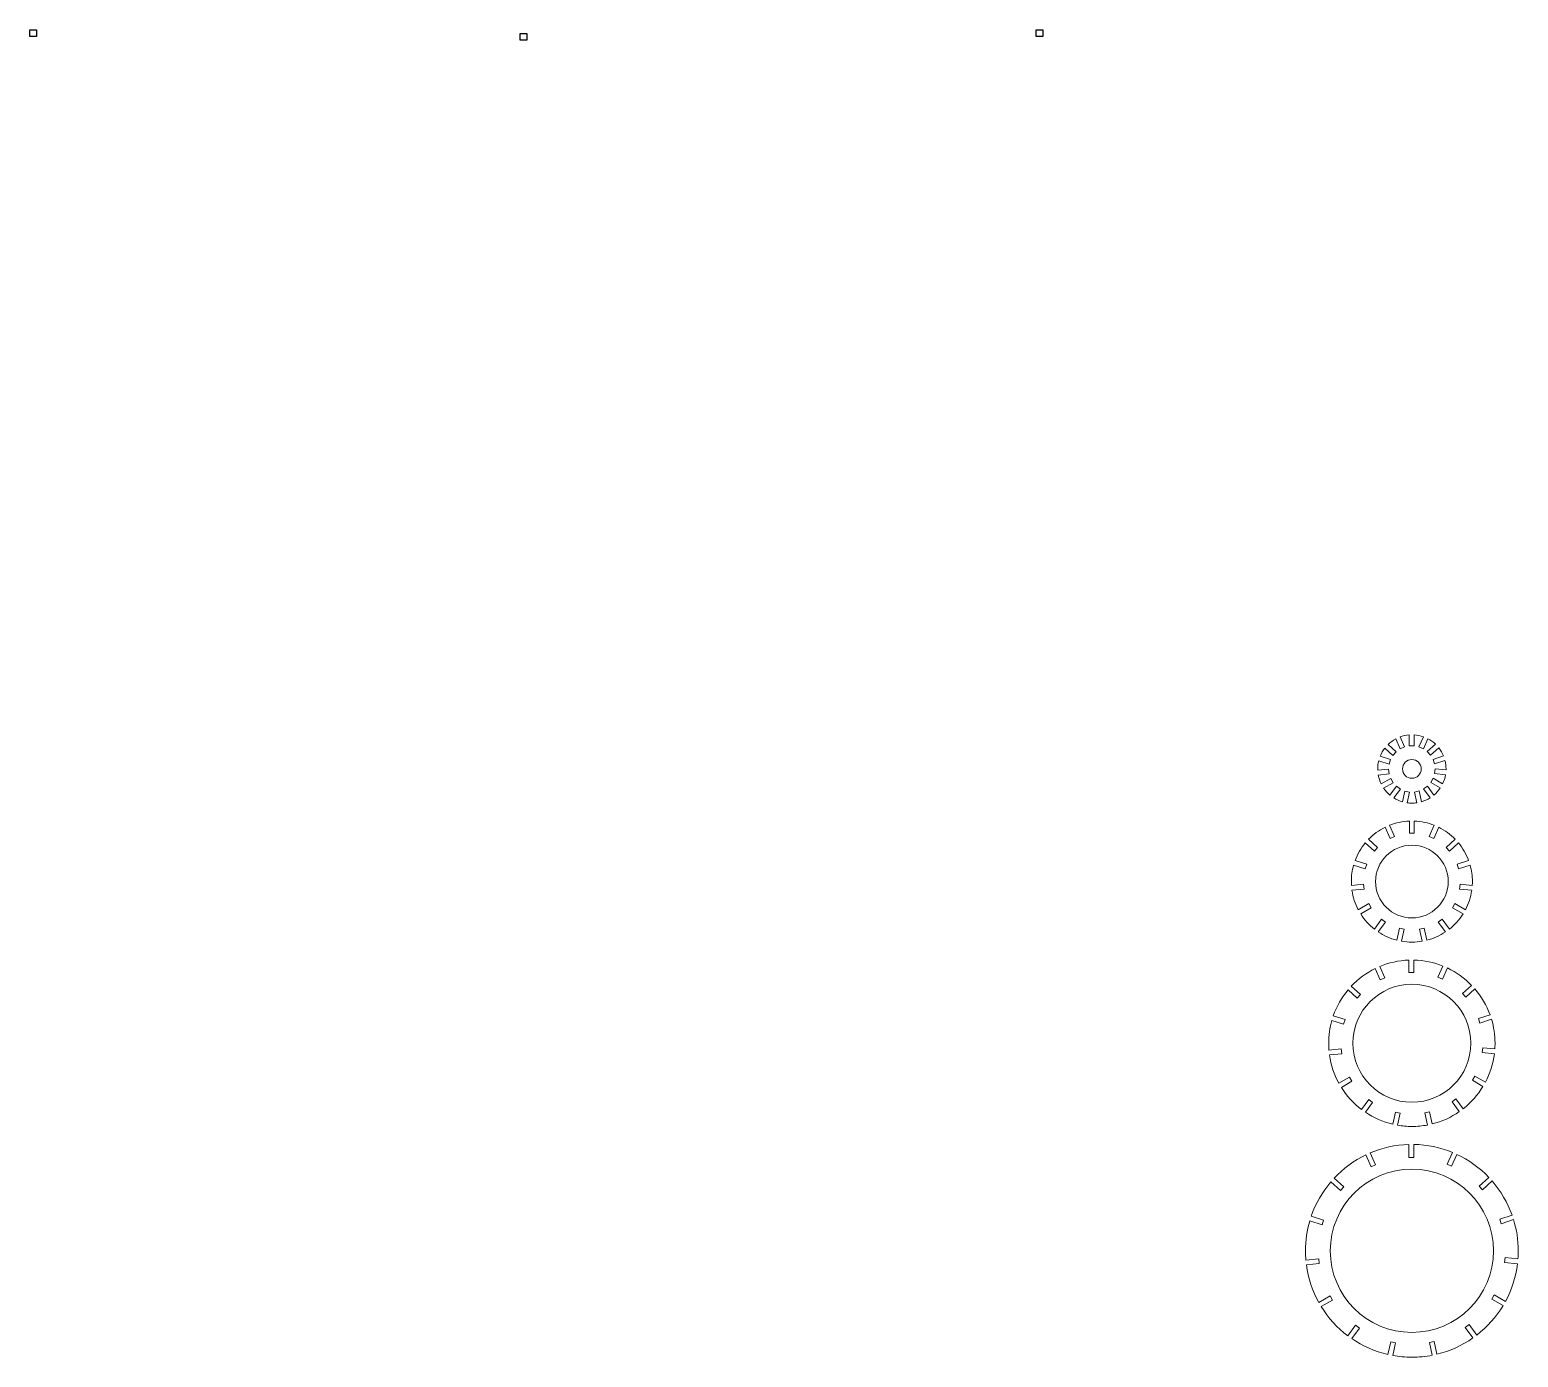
# Model space of a CAD drawing. Header units: millimetres. Extents: x -1172 to 901, y -384 to 816.
# Drawn here: x -1172 to -250, y -294 to 528 of the extents above; entities that cross this region are included whole.
import ezdxf

# ---------------------------------------------------------------- set-up
doc = ezdxf.new("R2010")
doc.units = ezdxf.units.MM
doc.header["$MEASUREMENT"] = 0
doc.header["$XCLIPFRAME"] = 0
doc.layers.add('layer 1', color=7, linetype='Continuous')
picture_1 = doc.add_image_def('image5.jpg', size_in_pixel=(6242, 6242))
picture_2 = doc.add_image_def('image6.jpg', size_in_pixel=(7802, 7802))
picture_3 = doc.add_image_def('image7.jpg', size_in_pixel=(7802, 7802))

msp = doc.modelspace()

# ---------------------------------------------------------------- linework, layer by layer
at = {"layer": 'layer 1', "color": 142, "lineweight": 9}
for points, knots in [([(-314.5025, 91.3185), (-312.5088, 91.1853), (-310.5906, 90.7761), (-308.7862, 90.1284), (-308.7862, 90.1284), (-308.7862, 90.1284), (-311.5503, 83.9201), (-311.5503, 83.9201), (-311.5503, 83.9201), (-311.5503, 83.9201), (-308.8097, 82.6999), (-308.8097, 82.6999), (-308.8097, 82.6999), (-308.8097, 82.6999), (-306.0423, 88.9155), (-306.0423, 88.9155), (-306.0423, 88.9155), (-304.3075, 87.9961), (-302.7154, 86.8427), (-301.3093, 85.4967), (-301.3093, 85.4967), (-301.3093, 85.4967), (-306.3559, 80.9527), (-306.3559, 80.9527), (-306.3559, 80.9527), (-306.3559, 80.9527), (-304.3485, 78.7233), (-304.3485, 78.7233), (-304.3485, 78.7233), (-304.3485, 78.7233), (-299.2936, 83.2747), (-299.2936, 83.2747), (-299.2936, 83.2747), (-298.0942, 81.7484), (-297.1015, 80.0519), (-296.3548, 78.229), (-296.3548, 78.229), (-296.3548, 78.229), (-302.8176, 76.1291), (-302.8176, 76.1291), (-302.8176, 76.1291), (-302.8176, 76.1291), (-301.8905, 73.276), (-301.8905, 73.276), (-301.8905, 73.276), (-301.8905, 73.276), (-295.4187, 75.3788), (-295.4187, 75.3788), (-295.4187, 75.3788), (-295.0044, 73.7268), (-294.7832, 71.9982), (-294.7832, 70.2177), (-294.7832, 70.2177), (-294.7832, 70.0022), (-294.7874, 69.7876), (-294.7938, 69.5736), (-294.7938, 69.5736), (-294.7938, 69.5736), (-301.5471, 70.2834), (-301.5471, 70.2834), (-301.5471, 70.2834), (-301.5471, 70.2834), (-301.8606, 67.2999), (-301.8606, 67.2999), (-301.8606, 67.2999), (-301.8606, 67.2999), (-295.0945, 66.5887), (-295.0945, 66.5887), (-295.0945, 66.5887), (-295.4333, 64.6299), (-296.0405, 62.763), (-296.8787, 61.0284), (-296.8787, 61.0284), (-296.8787, 61.0284), (-302.764, 64.4263), (-302.764, 64.4263), (-302.764, 64.4263), (-302.764, 64.4263), (-304.264, 61.8282), (-304.264, 61.8282), (-304.264, 61.8282), (-304.264, 61.8282), (-298.3727, 58.4269), (-298.3727, 58.4269), (-298.3727, 58.4269), (-299.4656, 56.8029), (-300.778, 55.3391), (-302.267, 54.0773), (-302.267, 54.0773), (-302.267, 54.0773), (-306.2581, 59.5706), (-306.2581, 59.5706), (-306.2581, 59.5706), (-306.2581, 59.5706), (-308.6852, 57.8072), (-308.6852, 57.8072), (-308.6852, 57.8072), (-308.6852, 57.8072), (-304.6868, 52.304), (-304.6868, 52.304), (-304.6868, 52.304), (-306.3245, 51.2738), (-308.1131, 50.4616), (-310.0123, 49.9089), (-310.0123, 49.9089), (-310.0123, 49.9089), (-311.4251, 56.5558), (-311.4251, 56.5558), (-311.4251, 56.5558), (-311.4251, 56.5558), (-314.3596, 55.9321), (-314.3596, 55.9321), (-314.3596, 55.9321), (-314.3596, 55.9321), (-312.9454, 49.2788), (-312.9454, 49.2788), (-312.9454, 49.2788), (-313.9217, 49.1407), (-314.9188, 49.0677), (-315.9332, 49.0677), (-315.9332, 49.0677), (-316.9001, 49.0677), (-317.8513, 49.1339), (-318.7838, 49.2595), (-318.7838, 49.2595), (-318.7838, 49.2595), (-317.3716, 55.9033), (-317.3716, 55.9033), (-317.3716, 55.9033), (-317.3716, 55.9033), (-320.3061, 56.527), (-320.3061, 56.527), (-320.3061, 56.527), (-320.3061, 56.527), (-321.7212, 49.8694), (-321.7212, 49.8694), (-321.7212, 49.8694), (-323.6245, 50.41), (-325.4181, 51.211), (-327.062, 52.2305), (-327.062, 52.2305), (-327.062, 52.2305), (-323.0694, 57.7258), (-323.0694, 57.7258), (-323.0694, 57.7258), (-323.0694, 57.7258), (-325.4965, 59.4892), (-325.4965, 59.4892), (-325.4965, 59.4892), (-325.4965, 59.4892), (-329.4935, 53.9877), (-329.4935, 53.9877), (-329.4935, 53.9877), (-330.9908, 55.2401), (-332.3125, 56.6955), (-333.4155, 58.3122), (-333.4155, 58.3122), (-333.4155, 58.3122), (-327.5333, 61.7083), (-327.5333, 61.7083), (-327.5333, 61.7083), (-327.5333, 61.7083), (-329.0333, 64.3064), (-329.0333, 64.3064), (-329.0333, 64.3064), (-329.0333, 64.3064), (-334.926, 60.9043), (-334.926, 60.9043), (-334.926, 60.9043), (-335.7757, 62.6339), (-336.3972, 64.496), (-336.7487, 66.452), (-336.7487, 66.452), (-336.7487, 66.452), (-329.9915, 67.1622), (-329.9915, 67.1622), (-329.9915, 67.1622), (-329.9915, 67.1622), (-330.3051, 70.1457), (-330.3051, 70.1457), (-330.3051, 70.1457), (-330.3051, 70.1457), (-337.0673, 69.435), (-337.0673, 69.435), (-337.0673, 69.435), (-337.0767, 69.6948), (-337.0832, 69.9555), (-337.0832, 70.2177), (-337.0832, 70.2177), (-337.0832, 71.9498), (-336.8738, 73.6329), (-336.4807, 75.2439), (-336.4807, 75.2439), (-336.4807, 75.2439), (-330.0189, 73.1443), (-330.0189, 73.1443), (-330.0189, 73.1443), (-330.0189, 73.1443), (-329.0918, 75.9975), (-329.0918, 75.9975), (-329.0918, 75.9975), (-329.0918, 75.9975), (-335.5641, 78.1005), (-335.5641, 78.1005), (-335.5641, 78.1005), (-334.8291, 79.9287), (-333.8467, 81.6306), (-332.6574, 83.1644), (-332.6574, 83.1644), (-332.6574, 83.1644), (-327.6107, 78.6204), (-327.6107, 78.6204), (-327.6107, 78.6204), (-327.6107, 78.6204), (-325.6033, 80.8498), (-325.6033, 80.8498), (-325.6033, 80.8498), (-325.6033, 80.8498), (-330.6564, 85.3997), (-330.6564, 85.3997), (-330.6564, 85.3997), (-329.2588, 86.7552), (-327.6754, 87.9199), (-325.947, 88.8507), (-325.947, 88.8507), (-325.947, 88.8507), (-323.1834, 82.6435), (-323.1834, 82.6435), (-323.1834, 82.6435), (-323.1834, 82.6435), (-320.4428, 83.8637), (-320.4428, 83.8637), (-320.4428, 83.8637), (-320.4428, 83.8637), (-323.2114, 90.082), (-323.2114, 90.082), (-323.2114, 90.082), (-321.4106, 90.742), (-319.4948, 91.1636), (-317.5025, 91.3097), (-317.5025, 91.3097), (-317.5025, 91.3097), (-317.5025, 84.5182), (-317.5025, 84.5182), (-317.5025, 84.5182), (-317.5025, 84.5182), (-314.5025, 84.5182), (-314.5025, 84.5182), (-314.5025, 84.5182), (-314.5025, 84.5182), (-314.5025, 91.3185), (-314.5025, 91.3185)], [0, 0, 0, 0, 0.015625, 0.015625, 0.015625, 0.015625, 0.03125, 0.03125, 0.03125, 0.03125, 0.046875, 0.046875, 0.046875, 0.046875, 0.0625, 0.0625, 0.0625, 0.0625, 0.078125, 0.078125, 0.078125, 0.078125, 0.09375, 0.09375, 0.09375, 0.09375, 0.109375, 0.109375, 0.109375, 0.109375, 0.125, 0.125, 0.125, 0.125, 0.140625, 0.140625, 0.140625, 0.140625, 0.15625, 0.15625, 0.15625, 0.15625, 0.171875, 0.171875, 0.171875, 0.171875, 0.1875, 0.1875, 0.1875, 0.1875, 0.203125, 0.203125, 0.203125, 0.203125, 0.21875, 0.21875, 0.21875, 0.21875, 0.234375, 0.234375, 0.234375, 0.234375, 0.25, 0.25, 0.25, 0.25, 0.265625, 0.265625, 0.265625, 0.265625, 0.28125, 0.28125, 0.28125, 0.28125, 0.296875, 0.296875, 0.296875, 0.296875, 0.3125, 0.3125, 0.3125, 0.3125, 0.328125, 0.328125, 0.328125, 0.328125, 0.34375, 0.34375, 0.34375, 0.34375, 0.359375, 0.359375, 0.359375, 0.359375, 0.375, 0.375, 0.375, 0.375, 0.390625, 0.390625, 0.390625, 0.390625, 0.40625, 0.40625, 0.40625, 0.40625, 0.421875, 0.421875, 0.421875, 0.421875, 0.4375, 0.4375, 0.4375, 0.4375, 0.453125, 0.453125, 0.453125, 0.453125, 0.46875, 0.46875, 0.46875, 0.46875, 0.484375, 0.484375, 0.484375, 0.484375, 0.5, 0.5, 0.5, 0.5, 0.515625, 0.515625, 0.515625, 0.515625, 0.53125, 0.53125, 0.53125, 0.53125, 0.546875, 0.546875, 0.546875, 0.546875, 0.5625, 0.5625, 0.5625, 0.5625, 0.578125, 0.578125, 0.578125, 0.578125, 0.59375, 0.59375, 0.59375, 0.59375, 0.609375, 0.609375, 0.609375, 0.609375, 0.625, 0.625, 0.625, 0.625, 0.640625, 0.640625, 0.640625, 0.640625, 0.65625, 0.65625, 0.65625, 0.65625, 0.671875, 0.671875, 0.671875, 0.671875, 0.6875, 0.6875, 0.6875, 0.6875, 0.703125, 0.703125, 0.703125, 0.703125, 0.71875, 0.71875, 0.71875, 0.71875, 0.734375, 0.734375, 0.734375, 0.734375, 0.75, 0.75, 0.75, 0.75, 0.765625, 0.765625, 0.765625, 0.765625, 0.78125, 0.78125, 0.78125, 0.78125, 0.796875, 0.796875, 0.796875, 0.796875, 0.8125, 0.8125, 0.8125, 0.8125, 0.828125, 0.828125, 0.828125, 0.828125, 0.84375, 0.84375, 0.84375, 0.84375, 0.859375, 0.859375, 0.859375, 0.859375, 0.875, 0.875, 0.875, 0.875, 0.890625, 0.890625, 0.890625, 0.890625, 0.90625, 0.90625, 0.90625, 0.90625, 0.921875, 0.921875, 0.921875, 0.921875, 0.9375, 0.9375, 0.9375, 0.9375, 0.953125, 0.953125, 0.953125, 0.953125, 0.96875, 0.96875, 0.96875, 0.96875, 1, 1, 1, 1]), ([(-315.9332, 76.0177), (-312.7299, 76.0177), (-310.1332, 73.421), (-310.1332, 70.2177), (-310.1332, 70.2177), (-310.1332, 67.0144), (-312.7299, 64.4177), (-315.9332, 64.4177), (-315.9332, 64.4177), (-319.1365, 64.4177), (-321.7332, 67.0144), (-321.7332, 70.2177), (-321.7332, 70.2177), (-321.7332, 73.421), (-319.1365, 76.0177), (-315.9332, 76.0177)], [0, 0, 0, 0, 0.2, 0.2, 0.2, 0.2, 0.4, 0.4, 0.4, 0.4, 0.6, 0.6, 0.6, 0.6, 1, 1, 1, 1]), ([(-314.4332, 37.948), (-310.0812, 37.7766), (-305.9196, 36.8644), (-302.0724, 35.3317), (-302.0724, 35.3317), (-302.0724, 35.3317), (-305.1441, 28.4325), (-305.1441, 28.4325), (-305.1441, 28.4325), (-305.1441, 28.4325), (-302.4035, 27.2123), (-302.4035, 27.2123), (-302.4035, 27.2123), (-302.4035, 27.2123), (-299.333, 34.1088), (-299.333, 34.1088), (-299.333, 34.1088), (-295.5134, 32.2179), (-292.0624, 29.6945), (-289.1167, 26.6761), (-289.1167, 26.6761), (-289.1167, 26.6761), (-294.7206, 21.6303), (-294.7206, 21.6303), (-294.7206, 21.6303), (-294.7206, 21.6303), (-292.7132, 19.4009), (-292.7132, 19.4009), (-292.7132, 19.4009), (-292.7132, 19.4009), (-287.1076, 24.4482), (-287.1076, 24.4482), (-287.1076, 24.4482), (-284.4209, 21.2165), (-282.2675, 17.5253), (-280.7822, 13.5104), (-280.7822, 13.5104), (-280.7822, 13.5104), (-287.965, 11.1765), (-287.965, 11.1765), (-287.965, 11.1765), (-287.965, 11.1765), (-287.0379, 8.3234), (-287.0379, 8.3234), (-287.0379, 8.3234), (-287.0379, 8.3234), (-279.8557, 10.657), (-279.8557, 10.657), (-279.8557, 10.657), (-278.9502, 7.4304), (-278.4647, 4.028), (-278.4647, 0.512), (-278.4647, 0.512), (-278.4647, -0.3018), (-278.4932, -1.1087), (-278.5448, -1.9095), (-278.5448, -1.9095), (-278.5448, -1.9095), (-286.0453, -1.1212), (-286.0453, -1.1212), (-286.0453, -1.1212), (-286.0453, -1.1212), (-286.3589, -4.1048), (-286.3589, -4.1048), (-286.3589, -4.1048), (-286.3589, -4.1048), (-278.8543, -4.8935), (-278.8543, -4.8935), (-278.8543, -4.8935), (-279.4738, -9.1763), (-280.8164, -13.2251), (-282.7564, -16.9108), (-282.7564, -16.9108), (-282.7564, -16.9108), (-289.2935, -13.1366), (-289.2935, -13.1366), (-289.2935, -13.1366), (-289.2935, -13.1366), (-290.7935, -15.7346), (-290.7935, -15.7346), (-290.7935, -15.7346), (-290.7935, -15.7346), (-284.2581, -19.5078), (-284.2581, -19.5078), (-284.2581, -19.5078), (-286.5304, -23.0951), (-289.394, -26.2705), (-292.7138, -28.8951), (-292.7138, -28.8951), (-292.7138, -28.8951), (-297.148, -22.7919), (-297.148, -22.7919), (-297.148, -22.7919), (-297.148, -22.7919), (-299.5751, -24.5553), (-299.5751, -24.5553), (-299.5751, -24.5553), (-299.5751, -24.5553), (-295.1398, -30.6599), (-295.1398, -30.6599), (-295.1398, -30.6599), (-298.6198, -32.9858), (-302.5103, -34.7449), (-306.6807, -35.8041), (-306.6807, -35.8041), (-306.6807, -35.8041), (-308.2507, -28.4179), (-308.2507, -28.4179), (-308.2507, -28.4179), (-308.2507, -28.4179), (-311.1851, -29.0416), (-311.1851, -29.0416), (-311.1851, -29.0416), (-311.1851, -29.0416), (-309.616, -36.4236), (-309.616, -36.4236), (-309.616, -36.4236), (-311.6699, -36.7724), (-313.7799, -36.9565), (-315.9332, -36.9565), (-315.9332, -36.9565), (-318.0866, -36.9565), (-320.1969, -36.7726), (-322.2508, -36.4235), (-322.2508, -36.4235), (-322.2508, -36.4235), (-320.6817, -29.0416), (-320.6817, -29.0416), (-320.6817, -29.0416), (-320.6817, -29.0416), (-323.6161, -28.4178), (-323.6161, -28.4178), (-323.6161, -28.4178), (-323.6161, -28.4178), (-325.1861, -35.804), (-325.1861, -35.804), (-325.1861, -35.804), (-329.3562, -34.7444), (-333.2472, -32.9859), (-336.7269, -30.6597), (-336.7269, -30.6597), (-336.7269, -30.6597), (-332.2917, -24.5552), (-332.2917, -24.5552), (-332.2917, -24.5552), (-332.2917, -24.5552), (-334.7187, -22.7918), (-334.7187, -22.7918), (-334.7187, -22.7918), (-334.7187, -22.7918), (-339.1529, -28.8949), (-339.1529, -28.8949), (-339.1529, -28.8949), (-342.4724, -26.2699), (-345.3367, -23.0951), (-347.6085, -19.5076), (-347.6085, -19.5076), (-347.6085, -19.5076), (-341.0732, -15.7344), (-341.0732, -15.7344), (-341.0732, -15.7344), (-341.0732, -15.7344), (-342.5732, -13.1364), (-342.5732, -13.1364), (-342.5732, -13.1364), (-342.5732, -13.1364), (-349.1102, -16.9105), (-349.1102, -16.9105), (-349.1102, -16.9105), (-351.0496, -13.2244), (-352.3932, -9.1764), (-353.0121, -4.8933), (-353.0121, -4.8933), (-353.0121, -4.8933), (-345.5078, -4.1046), (-345.5078, -4.1046), (-345.5078, -4.1046), (-345.5078, -4.1046), (-345.8213, -1.121), (-345.8213, -1.121), (-345.8213, -1.121), (-345.8213, -1.121), (-353.3216, -1.9093), (-353.3216, -1.9093), (-353.3216, -1.9093), (-353.3727, -1.1085), (-353.4017, -0.3017), (-353.4017, 0.512), (-353.4017, 0.512), (-353.4017, 4.028), (-352.9166, 7.4307), (-352.0107, 10.6572), (-352.0107, 10.6572), (-352.0107, 10.6572), (-344.8286, 8.3236), (-344.8286, 8.3236), (-344.8286, 8.3236), (-344.8286, 8.3236), (-343.9016, 11.1767), (-343.9016, 11.1767), (-343.9016, 11.1767), (-343.9016, 11.1767), (-351.0842, 13.5105), (-351.0842, 13.5105), (-351.0842, 13.5105), (-349.5987, 17.5254), (-347.4458, 21.2167), (-344.7588, 24.4483), (-344.7588, 24.4483), (-344.7588, 24.4483), (-339.1532, 19.401), (-339.1532, 19.401), (-339.1532, 19.401), (-339.1532, 19.401), (-337.1458, 21.6305), (-337.1458, 21.6305), (-337.1458, 21.6305), (-337.1458, 21.6305), (-342.7497, 26.6762), (-342.7497, 26.6762), (-342.7497, 26.6762), (-339.8038, 29.6946), (-336.3533, 32.218), (-332.5334, 34.1088), (-332.5334, 34.1088), (-332.5334, 34.1088), (-329.4629, 27.2124), (-329.4629, 27.2124), (-329.4629, 27.2124), (-329.4629, 27.2124), (-326.7223, 28.4326), (-326.7223, 28.4326), (-326.7223, 28.4326), (-326.7223, 28.4326), (-329.794, 35.3317), (-329.794, 35.3317), (-329.794, 35.3317), (-325.9466, 36.8644), (-321.7852, 37.7766), (-317.4332, 37.948), (-317.4332, 37.948), (-317.4332, 37.948), (-317.4332, 30.407), (-317.4332, 30.407), (-317.4332, 30.407), (-317.4332, 30.407), (-314.4332, 30.407), (-314.4332, 30.407), (-314.4332, 30.407), (-314.4332, 30.407), (-314.4332, 37.948), (-314.4332, 37.948)], [0, 0, 0, 0, 0.015625, 0.015625, 0.015625, 0.015625, 0.03125, 0.03125, 0.03125, 0.03125, 0.046875, 0.046875, 0.046875, 0.046875, 0.0625, 0.0625, 0.0625, 0.0625, 0.078125, 0.078125, 0.078125, 0.078125, 0.09375, 0.09375, 0.09375, 0.09375, 0.109375, 0.109375, 0.109375, 0.109375, 0.125, 0.125, 0.125, 0.125, 0.140625, 0.140625, 0.140625, 0.140625, 0.15625, 0.15625, 0.15625, 0.15625, 0.171875, 0.171875, 0.171875, 0.171875, 0.1875, 0.1875, 0.1875, 0.1875, 0.203125, 0.203125, 0.203125, 0.203125, 0.21875, 0.21875, 0.21875, 0.21875, 0.234375, 0.234375, 0.234375, 0.234375, 0.25, 0.25, 0.25, 0.25, 0.265625, 0.265625, 0.265625, 0.265625, 0.28125, 0.28125, 0.28125, 0.28125, 0.296875, 0.296875, 0.296875, 0.296875, 0.3125, 0.3125, 0.3125, 0.3125, 0.328125, 0.328125, 0.328125, 0.328125, 0.34375, 0.34375, 0.34375, 0.34375, 0.359375, 0.359375, 0.359375, 0.359375, 0.375, 0.375, 0.375, 0.375, 0.390625, 0.390625, 0.390625, 0.390625, 0.40625, 0.40625, 0.40625, 0.40625, 0.421875, 0.421875, 0.421875, 0.421875, 0.4375, 0.4375, 0.4375, 0.4375, 0.453125, 0.453125, 0.453125, 0.453125, 0.46875, 0.46875, 0.46875, 0.46875, 0.484375, 0.484375, 0.484375, 0.484375, 0.5, 0.5, 0.5, 0.5, 0.515625, 0.515625, 0.515625, 0.515625, 0.53125, 0.53125, 0.53125, 0.53125, 0.546875, 0.546875, 0.546875, 0.546875, 0.5625, 0.5625, 0.5625, 0.5625, 0.578125, 0.578125, 0.578125, 0.578125, 0.59375, 0.59375, 0.59375, 0.59375, 0.609375, 0.609375, 0.609375, 0.609375, 0.625, 0.625, 0.625, 0.625, 0.640625, 0.640625, 0.640625, 0.640625, 0.65625, 0.65625, 0.65625, 0.65625, 0.671875, 0.671875, 0.671875, 0.671875, 0.6875, 0.6875, 0.6875, 0.6875, 0.703125, 0.703125, 0.703125, 0.703125, 0.71875, 0.71875, 0.71875, 0.71875, 0.734375, 0.734375, 0.734375, 0.734375, 0.75, 0.75, 0.75, 0.75, 0.765625, 0.765625, 0.765625, 0.765625, 0.78125, 0.78125, 0.78125, 0.78125, 0.796875, 0.796875, 0.796875, 0.796875, 0.8125, 0.8125, 0.8125, 0.8125, 0.828125, 0.828125, 0.828125, 0.828125, 0.84375, 0.84375, 0.84375, 0.84375, 0.859375, 0.859375, 0.859375, 0.859375, 0.875, 0.875, 0.875, 0.875, 0.890625, 0.890625, 0.890625, 0.890625, 0.90625, 0.90625, 0.90625, 0.90625, 0.921875, 0.921875, 0.921875, 0.921875, 0.9375, 0.9375, 0.9375, 0.9375, 0.953125, 0.953125, 0.953125, 0.953125, 0.96875, 0.96875, 0.96875, 0.96875, 1, 1, 1, 1]), ([(-315.9332, 23.012), (-303.5068, 23.012), (-293.4332, 12.9384), (-293.4332, 0.512), (-293.4332, 0.512), (-293.4332, -11.9144), (-303.5068, -21.988), (-315.9332, -21.988), (-315.9332, -21.988), (-328.3596, -21.988), (-338.4332, -11.9144), (-338.4332, 0.512), (-338.4332, 0.512), (-338.4332, 12.9384), (-328.3596, 23.012), (-315.9332, 23.012)], [0, 0, 0, 0, 0.2, 0.2, 0.2, 0.2, 0.4, 0.4, 0.4, 0.4, 0.6, 0.6, 0.6, 0.6, 1, 1, 1, 1]), ([(-314.8013, -48.076), (-308.4139, -48.2138), (-302.3135, -49.5152), (-296.7025, -51.7757), (-296.7025, -51.7757), (-296.7025, -51.7757), (-299.7904, -58.7112), (-299.7904, -58.7112), (-299.7904, -58.7112), (-299.7904, -58.7112), (-297.0496, -59.9314), (-297.0496, -59.9314), (-297.0496, -59.9314), (-297.0496, -59.9314), (-293.9537, -52.9778), (-293.9537, -52.9778), (-293.9537, -52.9778), (-288.311, -55.6451), (-283.2307, -59.3072), (-278.9389, -63.738), (-278.9389, -63.738), (-278.9389, -63.738), (-284.5706, -68.8088), (-284.5706, -68.8088), (-284.5706, -68.8088), (-284.5706, -68.8088), (-282.5631, -71.0383), (-282.5631, -71.0383), (-282.5631, -71.0383), (-282.5631, -71.0383), (-276.9134, -65.9513), (-276.9134, -65.9513), (-276.9134, -65.9513), (-272.898, -70.6077), (-269.7024, -75.991), (-267.5503, -81.8768), (-267.5503, -81.8768), (-267.5503, -81.8768), (-274.7737, -84.2238), (-274.7737, -84.2238), (-274.7737, -84.2238), (-274.7737, -84.2238), (-273.8466, -87.0771), (-273.8466, -87.0771), (-273.8466, -87.0771), (-273.8466, -87.0771), (-266.6065, -84.7246), (-266.6065, -84.7246), (-266.6065, -84.7246), (-265.195, -89.4233), (-264.4332, -94.4033), (-264.4332, -99.5617), (-264.4332, -99.5617), (-264.4332, -100.7456), (-264.4767, -101.9193), (-264.5554, -103.0832), (-264.5554, -103.0832), (-264.5554, -103.0832), (-272.0936, -102.2909), (-272.0936, -102.2909), (-272.0936, -102.2909), (-272.0936, -102.2909), (-272.4072, -105.2746), (-272.4072, -105.2746), (-272.4072, -105.2746), (-272.4072, -105.2746), (-264.8412, -106.0698), (-264.8412, -106.0698), (-264.8412, -106.0698), (-265.6352, -112.3647), (-267.5676, -118.3047), (-270.4224, -123.6801), (-270.4224, -123.6801), (-270.4224, -123.6801), (-276.9938, -119.8861), (-276.9938, -119.8861), (-276.9938, -119.8861), (-276.9938, -119.8861), (-278.4939, -122.4843), (-278.4939, -122.4843), (-278.4939, -122.4843), (-278.4939, -122.4843), (-271.9034, -126.2893), (-271.9034, -126.2893), (-271.9034, -126.2893), (-275.1336, -131.6007), (-279.299, -136.2808), (-284.1698, -140.1019), (-284.1698, -140.1019), (-284.1698, -140.1019), (-288.627, -133.9671), (-288.627, -133.9671), (-288.627, -133.9671), (-288.627, -133.9671), (-291.0541, -135.7305), (-291.0541, -135.7305), (-291.0541, -135.7305), (-291.0541, -135.7305), (-286.5848, -141.882), (-286.5848, -141.882), (-286.5848, -141.882), (-291.6127, -145.3745), (-297.2911, -147.9955), (-303.4036, -149.5235), (-303.4036, -149.5235), (-303.4036, -149.5235), (-304.9817, -142.099), (-304.9817, -142.099), (-304.9817, -142.099), (-304.9817, -142.099), (-307.9162, -142.7227), (-307.9162, -142.7227), (-307.9162, -142.7227), (-307.9162, -142.7227), (-306.3343, -150.1649), (-306.3343, -150.1649), (-306.3343, -150.1649), (-309.4443, -150.7522), (-312.6524, -151.0617), (-315.9332, -151.0617), (-315.9332, -151.0617), (-318.9597, -151.0617), (-321.9243, -150.7982), (-324.8075, -150.2974), (-324.8075, -150.2974), (-324.8075, -150.2974), (-323.23, -142.8758), (-323.23, -142.8758), (-323.23, -142.8758), (-323.23, -142.8758), (-326.1645, -142.2521), (-326.1645, -142.2521), (-326.1645, -142.2521), (-326.1645, -142.2521), (-327.7472, -149.6981), (-327.7472, -149.6981), (-327.7472, -149.6981), (-333.8861, -148.2576), (-339.6022, -145.7195), (-344.6755, -142.3004), (-344.6755, -142.3004), (-344.6755, -142.3004), (-340.2166, -136.1633), (-340.2166, -136.1633), (-340.2166, -136.1633), (-340.2166, -136.1633), (-342.6437, -134.3999), (-342.6437, -134.3999), (-342.6437, -134.3999), (-342.6437, -134.3999), (-347.1121, -140.5501), (-347.1121, -140.5501), (-347.1121, -140.5501), (-352.0383, -136.7961), (-356.2685, -132.1758), (-359.5728, -126.9143), (-359.5728, -126.9143), (-359.5728, -126.9143), (-353.0044, -123.122), (-353.0044, -123.122), (-353.0044, -123.122), (-353.0044, -123.122), (-354.5044, -120.5238), (-354.5044, -120.5238), (-354.5044, -120.5238), (-354.5044, -120.5238), (-361.0949, -124.3288), (-361.0949, -124.3288), (-361.0949, -124.3288), (-364.028, -118.9911), (-366.0413, -113.077), (-366.9244, -106.7996), (-366.9244, -106.7996), (-366.9244, -106.7996), (-359.3822, -106.0069), (-359.3822, -106.0069), (-359.3822, -106.0069), (-359.3822, -106.0069), (-359.6958, -103.0232), (-359.6958, -103.0232), (-359.6958, -103.0232), (-359.6958, -103.0232), (-367.2569, -103.8179), (-367.2569, -103.8179), (-367.2569, -103.8179), (-367.3729, -102.4145), (-367.4332, -100.9951), (-367.4332, -99.5617), (-367.4332, -99.5617), (-367.4332, -94.6613), (-366.7488, -89.9206), (-365.4699, -85.4306), (-365.4699, -85.4306), (-365.4699, -85.4306), (-358.2473, -87.7773), (-358.2473, -87.7773), (-358.2473, -87.7773), (-358.2473, -87.7773), (-357.3203, -84.9241), (-357.3203, -84.9241), (-357.3203, -84.9241), (-357.3203, -84.9241), (-364.5608, -82.5715), (-364.5608, -82.5715), (-364.5608, -82.5715), (-362.4918, -76.6517), (-359.3747, -71.2241), (-355.4286, -66.5138), (-355.4286, -66.5138), (-355.4286, -66.5138), (-349.796, -71.5854), (-349.796, -71.5854), (-349.796, -71.5854), (-349.796, -71.5854), (-347.7885, -69.3559), (-347.7885, -69.3559), (-347.7885, -69.3559), (-347.7885, -69.3559), (-353.4364, -64.2705), (-353.4364, -64.2705), (-353.4364, -64.2705), (-349.2061, -59.7768), (-344.1776, -56.0434), (-338.5765, -53.2972), (-338.5765, -53.2972), (-338.5765, -53.2972), (-335.4894, -60.2309), (-335.4894, -60.2309), (-335.4894, -60.2309), (-335.4894, -60.2309), (-332.7487, -59.0106), (-332.7487, -59.0106), (-332.7487, -59.0106), (-332.7487, -59.0106), (-335.8459, -52.0543), (-335.8459, -52.0543), (-335.8459, -52.0543), (-330.2631, -49.7119), (-324.1798, -48.3265), (-317.8014, -48.099), (-317.8014, -48.099), (-317.8014, -48.099), (-317.8014, -55.677), (-317.8014, -55.677), (-317.8014, -55.677), (-317.8014, -55.677), (-314.8013, -55.677), (-314.8013, -55.677), (-314.8013, -55.677), (-314.8013, -55.677), (-314.8013, -48.076), (-314.8013, -48.076)], [0, 0, 0, 0, 0.015625, 0.015625, 0.015625, 0.015625, 0.03125, 0.03125, 0.03125, 0.03125, 0.046875, 0.046875, 0.046875, 0.046875, 0.0625, 0.0625, 0.0625, 0.0625, 0.078125, 0.078125, 0.078125, 0.078125, 0.09375, 0.09375, 0.09375, 0.09375, 0.109375, 0.109375, 0.109375, 0.109375, 0.125, 0.125, 0.125, 0.125, 0.140625, 0.140625, 0.140625, 0.140625, 0.15625, 0.15625, 0.15625, 0.15625, 0.171875, 0.171875, 0.171875, 0.171875, 0.1875, 0.1875, 0.1875, 0.1875, 0.203125, 0.203125, 0.203125, 0.203125, 0.21875, 0.21875, 0.21875, 0.21875, 0.234375, 0.234375, 0.234375, 0.234375, 0.25, 0.25, 0.25, 0.25, 0.265625, 0.265625, 0.265625, 0.265625, 0.28125, 0.28125, 0.28125, 0.28125, 0.296875, 0.296875, 0.296875, 0.296875, 0.3125, 0.3125, 0.3125, 0.3125, 0.328125, 0.328125, 0.328125, 0.328125, 0.34375, 0.34375, 0.34375, 0.34375, 0.359375, 0.359375, 0.359375, 0.359375, 0.375, 0.375, 0.375, 0.375, 0.390625, 0.390625, 0.390625, 0.390625, 0.40625, 0.40625, 0.40625, 0.40625, 0.421875, 0.421875, 0.421875, 0.421875, 0.4375, 0.4375, 0.4375, 0.4375, 0.453125, 0.453125, 0.453125, 0.453125, 0.46875, 0.46875, 0.46875, 0.46875, 0.484375, 0.484375, 0.484375, 0.484375, 0.5, 0.5, 0.5, 0.5, 0.515625, 0.515625, 0.515625, 0.515625, 0.53125, 0.53125, 0.53125, 0.53125, 0.546875, 0.546875, 0.546875, 0.546875, 0.5625, 0.5625, 0.5625, 0.5625, 0.578125, 0.578125, 0.578125, 0.578125, 0.59375, 0.59375, 0.59375, 0.59375, 0.609375, 0.609375, 0.609375, 0.609375, 0.625, 0.625, 0.625, 0.625, 0.640625, 0.640625, 0.640625, 0.640625, 0.65625, 0.65625, 0.65625, 0.65625, 0.671875, 0.671875, 0.671875, 0.671875, 0.6875, 0.6875, 0.6875, 0.6875, 0.703125, 0.703125, 0.703125, 0.703125, 0.71875, 0.71875, 0.71875, 0.71875, 0.734375, 0.734375, 0.734375, 0.734375, 0.75, 0.75, 0.75, 0.75, 0.765625, 0.765625, 0.765625, 0.765625, 0.78125, 0.78125, 0.78125, 0.78125, 0.796875, 0.796875, 0.796875, 0.796875, 0.8125, 0.8125, 0.8125, 0.8125, 0.828125, 0.828125, 0.828125, 0.828125, 0.84375, 0.84375, 0.84375, 0.84375, 0.859375, 0.859375, 0.859375, 0.859375, 0.875, 0.875, 0.875, 0.875, 0.890625, 0.890625, 0.890625, 0.890625, 0.90625, 0.90625, 0.90625, 0.90625, 0.921875, 0.921875, 0.921875, 0.921875, 0.9375, 0.9375, 0.9375, 0.9375, 0.953125, 0.953125, 0.953125, 0.953125, 0.96875, 0.96875, 0.96875, 0.96875, 1, 1, 1, 1]), ([(-315.9332, -63.0617), (-295.7749, -63.0617), (-279.4332, -79.4034), (-279.4332, -99.5617), (-279.4332, -99.5617), (-279.4332, -119.72), (-295.7749, -136.0617), (-315.9332, -136.0617), (-315.9332, -136.0617), (-336.0915, -136.0617), (-352.4332, -119.72), (-352.4332, -99.5617), (-352.4332, -99.5617), (-352.4332, -79.4034), (-336.0915, -63.0617), (-315.9332, -63.0617)], [0, 0, 0, 0, 0.2, 0.2, 0.2, 0.2, 0.4, 0.4, 0.4, 0.4, 0.6, 0.6, 0.6, 0.6, 1, 1, 1, 1]), ([(-314.8093, -162.1812), (-306.344, -162.323), (-298.2689, -164.0626), (-290.8692, -167.1099), (-290.8692, -167.1099), (-290.8692, -167.1099), (-294.1369, -174.4492), (-294.1369, -174.4492), (-294.1369, -174.4492), (-294.1369, -174.4492), (-291.3962, -175.6694), (-291.3962, -175.6694), (-291.3962, -175.6694), (-291.3962, -175.6694), (-288.1223, -168.3161), (-288.1223, -168.3161), (-288.1223, -168.3161), (-280.6321, -171.8097), (-273.9071, -176.67), (-268.2723, -182.5786), (-268.2723, -182.5786), (-268.2723, -182.5786), (-274.2332, -187.9458), (-274.2332, -187.9458), (-274.2332, -187.9458), (-274.2332, -187.9458), (-272.2258, -190.1752), (-272.2258, -190.1752), (-272.2258, -190.1752), (-272.2258, -190.1752), (-266.2528, -184.797), (-266.2528, -184.797), (-266.2528, -184.797), (-260.9106, -190.9338), (-256.6876, -198.0708), (-253.8984, -205.8882), (-253.8984, -205.8882), (-253.8984, -205.8882), (-261.5399, -208.3711), (-261.5399, -208.3711), (-261.5399, -208.3711), (-261.5399, -208.3711), (-260.6128, -211.2242), (-260.6128, -211.2242), (-260.6128, -211.2242), (-260.6128, -211.2242), (-252.9543, -208.7358), (-252.9543, -208.7358), (-252.9543, -208.7358), (-251.0886, -214.8339), (-250.0832, -221.3079), (-250.0832, -228.017), (-250.0832, -228.017), (-250.0832, -229.7043), (-250.1472, -231.3766), (-250.2719, -233.032), (-250.2719, -233.032), (-250.2719, -233.032), (-258.2517, -232.1933), (-258.2517, -232.1933), (-258.2517, -232.1933), (-258.2517, -232.1933), (-258.5653, -235.1769), (-258.5653, -235.1769), (-258.5653, -235.1769), (-258.5653, -235.1769), (-250.5681, -236.0174), (-250.5681, -236.0174), (-250.5681, -236.0174), (-251.5791, -244.3627), (-254.1479, -252.228), (-257.9808, -259.3098), (-257.9808, -259.3098), (-257.9808, -259.3098), (-264.9372, -255.2935), (-264.9372, -255.2935), (-264.9372, -255.2935), (-264.9372, -255.2935), (-266.4372, -257.8916), (-266.4372, -257.8916), (-266.4372, -257.8916), (-266.4372, -257.8916), (-259.4698, -261.9142), (-259.4698, -261.9142), (-259.4698, -261.9142), (-263.7131, -268.9656), (-269.2392, -275.1573), (-275.7263, -280.1656), (-275.7263, -280.1656), (-275.7263, -280.1656), (-280.4403, -273.6773), (-280.4403, -273.6773), (-280.4403, -273.6773), (-280.4403, -273.6773), (-282.8674, -275.4407), (-282.8674, -275.4407), (-282.8674, -275.4407), (-282.8674, -275.4407), (-278.1415, -281.9453), (-278.1415, -281.9453), (-278.1415, -281.9453), (-284.771, -286.5992), (-292.2976, -290.0612), (-300.4107, -292.0219), (-300.4107, -292.0219), (-300.4107, -292.0219), (-302.0805, -284.1661), (-302.0805, -284.1661), (-302.0805, -284.1661), (-302.0805, -284.1661), (-305.015, -284.7898), (-305.015, -284.7898), (-305.015, -284.7898), (-305.015, -284.7898), (-303.3423, -292.6595), (-303.3423, -292.6595), (-303.3423, -292.6595), (-307.4178, -293.45), (-311.6266, -293.867), (-315.9332, -293.867), (-315.9332, -293.867), (-319.9799, -293.867), (-323.9408, -293.5003), (-327.7856, -292.801), (-327.7856, -292.801), (-327.7856, -292.801), (-326.116, -284.9462), (-326.116, -284.9462), (-326.116, -284.9462), (-326.116, -284.9462), (-329.0505, -284.3225), (-329.0505, -284.3225), (-329.0505, -284.3225), (-329.0505, -284.3225), (-330.7245, -292.1982), (-330.7245, -292.1982), (-330.7245, -292.1982), (-338.8648, -290.3293), (-346.4287, -286.9504), (-353.1069, -282.3738), (-353.1069, -282.3738), (-353.1069, -282.3738), (-348.3908, -275.8827), (-348.3908, -275.8827), (-348.3908, -275.8827), (-348.3908, -275.8827), (-350.8179, -274.1194), (-350.8179, -274.1194), (-350.8179, -274.1194), (-350.8179, -274.1194), (-355.5432, -280.6232), (-355.5432, -280.6232), (-355.5432, -280.6232), (-362.0888, -275.6865), (-367.6834, -269.5563), (-372.0043, -262.556), (-372.0043, -262.556), (-372.0043, -262.556), (-365.0534, -258.5429), (-365.0534, -258.5429), (-365.0534, -258.5429), (-365.0534, -258.5429), (-366.5534, -255.9448), (-366.5534, -255.9448), (-366.5534, -255.9448), (-366.5534, -255.9448), (-373.521, -259.9675), (-373.521, -259.9675), (-373.521, -259.9675), (-377.4365, -252.9252), (-380.0986, -245.0907), (-381.2038, -236.7636), (-381.2038, -236.7636), (-381.2038, -236.7636), (-373.2227, -235.9248), (-373.2227, -235.9248), (-373.2227, -235.9248), (-373.2227, -235.9248), (-373.5363, -232.9412), (-373.5363, -232.9412), (-373.5363, -232.9412), (-373.5363, -232.9412), (-381.5292, -233.7813), (-381.5292, -233.7813), (-381.5292, -233.7813), (-381.695, -231.8817), (-381.7832, -229.9597), (-381.7832, -228.017), (-381.7832, -228.017), (-381.7832, -221.5715), (-380.8535, -215.3435), (-379.1266, -209.4569), (-379.1266, -209.4569), (-379.1266, -209.4569), (-371.4861, -211.9394), (-371.4861, -211.9394), (-371.4861, -211.9394), (-371.4861, -211.9394), (-370.5591, -209.0863), (-370.5591, -209.0863), (-370.5591, -209.0863), (-370.5591, -209.0863), (-378.2179, -206.5978), (-378.2179, -206.5978), (-378.2179, -206.5978), (-375.5172, -198.7446), (-371.3732, -191.563), (-366.1025, -185.369), (-366.1025, -185.369), (-366.1025, -185.369), (-360.144, -190.7341), (-360.144, -190.7341), (-360.144, -190.7341), (-360.144, -190.7341), (-358.1366, -188.5046), (-358.1366, -188.5046), (-358.1366, -188.5046), (-358.1366, -188.5046), (-364.1068, -183.129), (-364.1068, -183.129), (-364.1068, -183.129), (-358.537, -177.1534), (-351.8711, -172.2131), (-344.4257, -168.6344), (-344.4257, -168.6344), (-344.4257, -168.6344), (-341.1574, -175.9752), (-341.1574, -175.9752), (-341.1574, -175.9752), (-341.1574, -175.9752), (-338.4167, -174.755), (-338.4167, -174.755), (-338.4167, -174.755), (-338.4167, -174.755), (-341.6924, -167.3976), (-341.6924, -167.3976), (-341.6924, -167.3976), (-334.3232, -164.2626), (-326.2658, -162.4318), (-317.8093, -162.1952), (-317.8093, -162.1952), (-317.8093, -162.1952), (-317.8093, -170.2149), (-317.8093, -170.2149), (-317.8093, -170.2149), (-317.8093, -170.2149), (-314.8093, -170.2149), (-314.8093, -170.2149), (-314.8093, -170.2149), (-314.8093, -170.2149), (-314.8093, -162.1812), (-314.8093, -162.1812)], [0, 0, 0, 0, 0.015625, 0.015625, 0.015625, 0.015625, 0.03125, 0.03125, 0.03125, 0.03125, 0.046875, 0.046875, 0.046875, 0.046875, 0.0625, 0.0625, 0.0625, 0.0625, 0.078125, 0.078125, 0.078125, 0.078125, 0.09375, 0.09375, 0.09375, 0.09375, 0.109375, 0.109375, 0.109375, 0.109375, 0.125, 0.125, 0.125, 0.125, 0.140625, 0.140625, 0.140625, 0.140625, 0.15625, 0.15625, 0.15625, 0.15625, 0.171875, 0.171875, 0.171875, 0.171875, 0.1875, 0.1875, 0.1875, 0.1875, 0.203125, 0.203125, 0.203125, 0.203125, 0.21875, 0.21875, 0.21875, 0.21875, 0.234375, 0.234375, 0.234375, 0.234375, 0.25, 0.25, 0.25, 0.25, 0.265625, 0.265625, 0.265625, 0.265625, 0.28125, 0.28125, 0.28125, 0.28125, 0.296875, 0.296875, 0.296875, 0.296875, 0.3125, 0.3125, 0.3125, 0.3125, 0.328125, 0.328125, 0.328125, 0.328125, 0.34375, 0.34375, 0.34375, 0.34375, 0.359375, 0.359375, 0.359375, 0.359375, 0.375, 0.375, 0.375, 0.375, 0.390625, 0.390625, 0.390625, 0.390625, 0.40625, 0.40625, 0.40625, 0.40625, 0.421875, 0.421875, 0.421875, 0.421875, 0.4375, 0.4375, 0.4375, 0.4375, 0.453125, 0.453125, 0.453125, 0.453125, 0.46875, 0.46875, 0.46875, 0.46875, 0.484375, 0.484375, 0.484375, 0.484375, 0.5, 0.5, 0.5, 0.5, 0.515625, 0.515625, 0.515625, 0.515625, 0.53125, 0.53125, 0.53125, 0.53125, 0.546875, 0.546875, 0.546875, 0.546875, 0.5625, 0.5625, 0.5625, 0.5625, 0.578125, 0.578125, 0.578125, 0.578125, 0.59375, 0.59375, 0.59375, 0.59375, 0.609375, 0.609375, 0.609375, 0.609375, 0.625, 0.625, 0.625, 0.625, 0.640625, 0.640625, 0.640625, 0.640625, 0.65625, 0.65625, 0.65625, 0.65625, 0.671875, 0.671875, 0.671875, 0.671875, 0.6875, 0.6875, 0.6875, 0.6875, 0.703125, 0.703125, 0.703125, 0.703125, 0.71875, 0.71875, 0.71875, 0.71875, 0.734375, 0.734375, 0.734375, 0.734375, 0.75, 0.75, 0.75, 0.75, 0.765625, 0.765625, 0.765625, 0.765625, 0.78125, 0.78125, 0.78125, 0.78125, 0.796875, 0.796875, 0.796875, 0.796875, 0.8125, 0.8125, 0.8125, 0.8125, 0.828125, 0.828125, 0.828125, 0.828125, 0.84375, 0.84375, 0.84375, 0.84375, 0.859375, 0.859375, 0.859375, 0.859375, 0.875, 0.875, 0.875, 0.875, 0.890625, 0.890625, 0.890625, 0.890625, 0.90625, 0.90625, 0.90625, 0.90625, 0.921875, 0.921875, 0.921875, 0.921875, 0.9375, 0.9375, 0.9375, 0.9375, 0.953125, 0.953125, 0.953125, 0.953125, 0.96875, 0.96875, 0.96875, 0.96875, 1, 1, 1, 1]), ([(-315.9332, -177.517), (-288.0429, -177.517), (-265.4332, -200.1267), (-265.4332, -228.017), (-265.4332, -228.017), (-265.4332, -255.9073), (-288.0429, -278.517), (-315.9332, -278.517), (-315.9332, -278.517), (-343.8235, -278.517), (-366.4332, -255.9073), (-366.4332, -228.017), (-366.4332, -228.017), (-366.4332, -200.1267), (-343.8235, -177.517), (-315.9332, -177.517)], [0, 0, 0, 0, 0.2, 0.2, 0.2, 0.2, 0.4, 0.4, 0.4, 0.4, 0.6, 0.6, 0.6, 0.6, 1, 1, 1, 1])]:
    msp.add_open_spline(points, degree=3, knots=knots, dxfattribs=at)

# ---------------------------------------------------------------- pictures from other files: only their frames are drawn
at = {"layer": 'layer 1', "color": 142}
image = msp.add_image(picture_2, insert=(-1128.195, 236.8175), size_in_units=(299.9665, 299.9665), dxfattribs=at)
image.set_boundary_path([(-1128.195, 236.8175), (-1019.822, 345.1907)])
image.dxf.flags = 3
image = msp.add_image(picture_1, insert=(-828.195, 236.8175), size_in_units=(299.9856, 299.9856), dxfattribs=at)
image.set_boundary_path([(-828.195, 236.8175), (-741.4964, 323.516)])
image.dxf.flags = 3
image = msp.add_image(picture_3, insert=(-528.195, 236.8175), size_in_units=(299.9665, 299.9665), dxfattribs=at)
image.set_boundary_path([(-528.195, 236.8175), (-419.822, 345.1907)])
image.dxf.flags = 3

doc.saveas('drawing.dxf')
